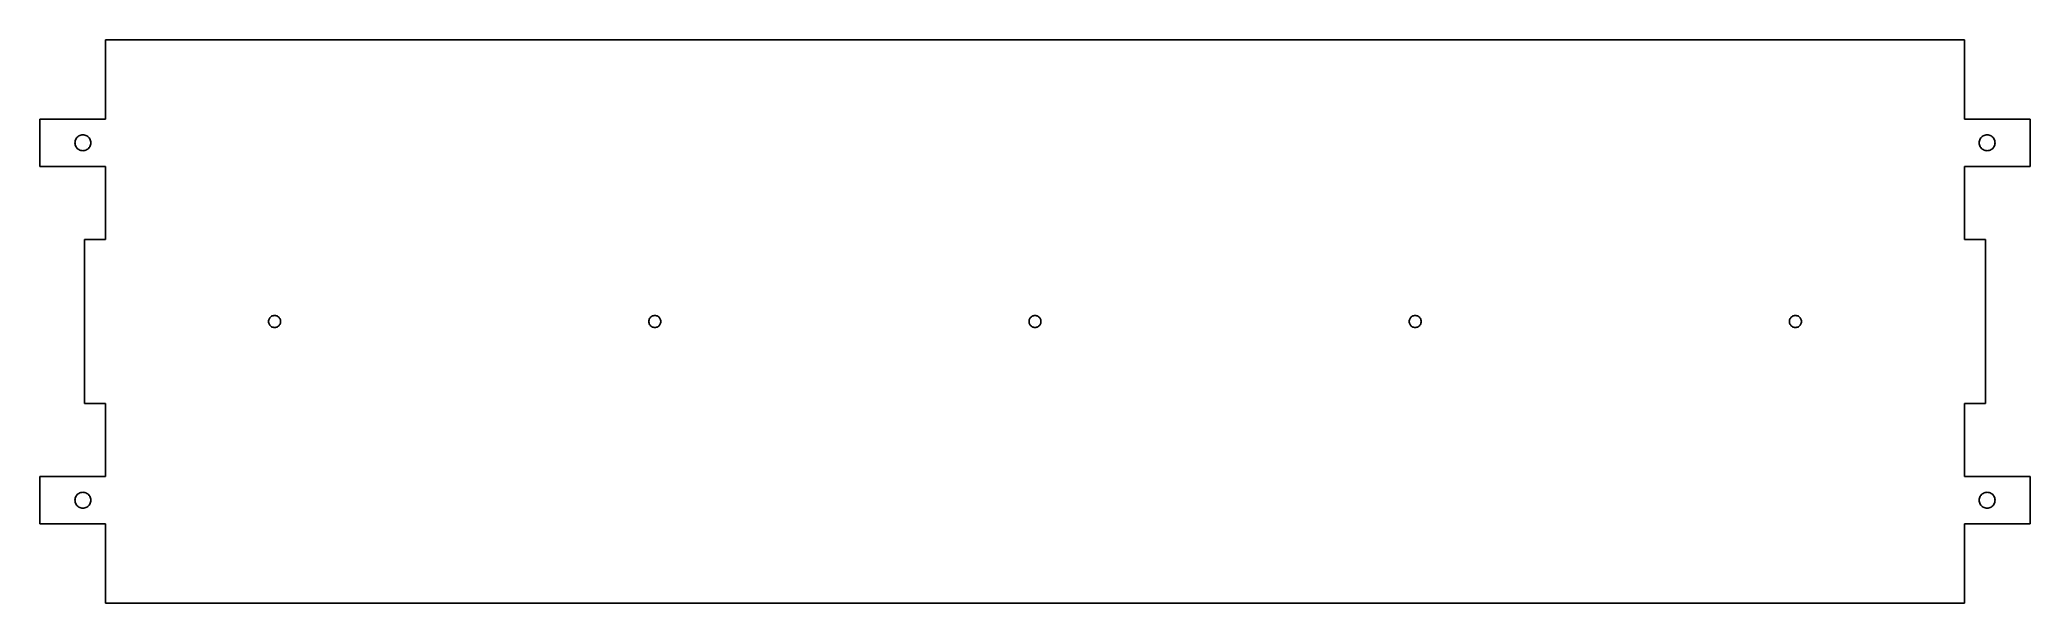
# Model space of a CAD drawing. Header units: metres. Extents: x -13 to 553, y 0 to 160.
import ezdxf

# ---------------------------------------------------------------- set-up
doc = ezdxf.new("R2010")
doc.units = ezdxf.units.M

msp = doc.modelspace()

# ---------------------------------------------------------------- linework, layer by layer
for p, q in [((534.62, 160.057), (6, 160.057)), ((6, 160.057), (6, 137.555)), ((534.62, 137.555), (534.62, 160.057)), ((6, 137.555), (-12.702, 137.555)), ((-12.702, 137.555), (-12.702, 124.055)), ((553.322, 137.555), (534.62, 137.555)), ((553.322, 124.055), (553.322, 137.555)), ((-2.70198, 130.805), (-2.68274, 131.099)), ((-2.68274, 130.511), (-2.70198, 130.805)), ((-2.68274, 131.099), (-2.62532, 131.387)), ((-2.62532, 130.223), (-2.68274, 130.511)), ((-2.62532, 131.387), (-2.53072, 131.666)), ((-2.53072, 129.944), (-2.62532, 130.223)), ((-2.53072, 131.666), (-2.40054, 131.93)), ((-2.40054, 131.93), (-2.23703, 132.175)), ((-2.23703, 132.175), (-2.04297, 132.396)), ((-2.04297, 132.396), (-1.8217, 132.59)), ((-1.8217, 132.59), (-1.57698, 132.754)), ((-1.57698, 132.754), (-1.31302, 132.884)), ((-1.31302, 132.884), (-1.03433, 132.978)), ((-1.03433, 132.978), (-0.745667, 133.036)), ((-0.745667, 133.036), (-0.451981, 133.055)), ((-0.451981, 133.055), (-0.158295, 133.036)), ((-0.158295, 133.036), (0.130341, 132.978)), ((0.130341, 132.978), (0.409042, 132.884)), ((0.409042, 132.884), (0.673004, 132.754)), ((0.673004, 132.754), (0.917709, 132.59)), ((0.917709, 132.59), (1.13899, 132.396)), ((1.13899, 132.396), (1.33305, 132.175)), ((1.33305, 132.175), (1.49655, 131.93)), ((1.49655, 131.93), (1.62672, 131.666)), ((1.62672, 131.666), (1.72133, 131.387)), ((1.72133, 130.223), (1.62672, 129.944)), ((1.72133, 131.387), (1.77875, 131.099)), ((1.77875, 130.511), (1.72133, 130.223)), ((1.77875, 131.099), (1.798, 130.805)), ((1.798, 130.805), (1.77875, 130.511)), ((538.822, 130.805), (538.841, 131.099)), ((538.841, 130.511), (538.822, 130.805)), ((538.841, 131.099), (538.899, 131.387)), ((538.899, 130.223), (538.841, 130.511)), ((538.899, 131.387), (538.993, 131.666)), ((538.993, 129.944), (538.899, 130.223)), ((538.993, 131.666), (539.123, 131.93)), ((539.123, 131.93), (539.287, 132.175)), ((539.287, 132.175), (539.481, 132.396)), ((539.481, 132.396), (539.702, 132.59)), ((539.702, 132.59), (539.947, 132.754)), ((539.947, 132.754), (540.211, 132.884)), ((540.211, 132.884), (540.49, 132.978)), ((540.49, 132.978), (540.778, 133.036)), ((540.778, 133.036), (541.072, 133.055)), ((541.072, 133.055), (541.366, 133.036)), ((541.366, 133.036), (541.654, 132.978)), ((541.654, 132.978), (541.933, 132.884)), ((541.933, 132.884), (542.197, 132.754)), ((542.197, 132.754), (542.442, 132.59)), ((542.442, 132.59), (542.663, 132.396)), ((542.663, 132.396), (542.857, 132.175)), ((542.857, 132.175), (543.021, 131.93)), ((543.021, 131.93), (543.151, 131.666)), ((543.151, 131.666), (543.245, 131.387)), ((543.245, 130.223), (543.151, 129.944)), ((543.245, 131.387), (543.303, 131.099)), ((543.303, 130.511), (543.245, 130.223)), ((543.303, 131.099), (543.322, 130.805)), ((543.322, 130.805), (543.303, 130.511)), ((-2.40054, 129.68), (-2.53072, 129.944)), ((-2.23703, 129.435), (-2.40054, 129.68)), ((-2.04297, 129.214), (-2.23703, 129.435)), ((-1.8217, 129.02), (-2.04297, 129.214)), ((-1.57698, 128.856), (-1.8217, 129.02)), ((-1.31302, 128.726), (-1.57698, 128.856)), ((-1.03433, 128.632), (-1.31302, 128.726)), ((-0.745667, 128.574), (-1.03433, 128.632)), ((-0.451981, 128.555), (-0.745667, 128.574)), ((-0.158295, 128.574), (-0.451981, 128.555)), ((0.130341, 128.632), (-0.158295, 128.574)), ((0.409042, 128.726), (0.130341, 128.632)), ((0.673004, 128.856), (0.409042, 128.726)), ((0.917709, 129.02), (0.673004, 128.856)), ((1.13899, 129.214), (0.917709, 129.02)), ((1.33305, 129.435), (1.13899, 129.214)), ((1.49655, 129.68), (1.33305, 129.435)), ((1.62672, 129.944), (1.49655, 129.68)), ((539.123, 129.68), (538.993, 129.944)), ((539.287, 129.435), (539.123, 129.68)), ((539.481, 129.214), (539.287, 129.435)), ((539.702, 129.02), (539.481, 129.214)), ((539.947, 128.856), (539.702, 129.02)), ((540.211, 128.726), (539.947, 128.856)), ((540.49, 128.632), (540.211, 128.726)), ((540.778, 128.574), (540.49, 128.632)), ((541.072, 128.555), (540.778, 128.574)), ((541.366, 128.574), (541.072, 128.555)), ((541.654, 128.632), (541.366, 128.574)), ((541.933, 128.726), (541.654, 128.632)), ((542.197, 128.856), (541.933, 128.726)), ((542.442, 129.02), (542.197, 128.856)), ((542.663, 129.214), (542.442, 129.02)), ((542.857, 129.435), (542.663, 129.214)), ((543.021, 129.68), (542.857, 129.435)), ((543.151, 129.944), (543.021, 129.68)), ((-12.702, 124.055), (6, 124.055)), ((6, 124.055), (6, 103.355)), ((534.62, 103.355), (534.62, 124.055)), ((534.62, 124.055), (553.322, 124.055)), ((6, 103.355), (0, 103.355)), ((0, 103.355), (0, 56.702)), ((540.62, 103.355), (534.62, 103.355)), ((540.62, 56.702), (540.62, 103.355)), ((52.362, 80.0285), (52.3765, 80.2504)), ((52.3765, 79.8066), (52.362, 80.0285)), ((52.3765, 80.2504), (52.4199, 80.4685)), ((52.4199, 79.5885), (52.3765, 79.8066)), ((52.4199, 80.4685), (52.4914, 80.6791)), ((52.4914, 79.3779), (52.4199, 79.5885)), ((52.4914, 80.6791), (52.5898, 80.8785)), ((52.5898, 79.1785), (52.4914, 79.3779)), ((52.5898, 80.8785), (52.7133, 81.0634)), ((52.7133, 81.0634), (52.8599, 81.2306)), ((52.8599, 81.2306), (53.0271, 81.3772)), ((53.0271, 81.3772), (53.212, 81.5007)), ((53.212, 81.5007), (53.4114, 81.5991)), ((53.4114, 81.5991), (53.622, 81.6706)), ((53.622, 81.6706), (53.8401, 81.714)), ((53.8401, 81.714), (54.062, 81.7285)), ((54.062, 81.7285), (54.2839, 81.714)), ((54.2839, 81.714), (54.502, 81.6706)), ((54.502, 81.6706), (54.7126, 81.5991)), ((54.7126, 81.5991), (54.912, 81.5007)), ((54.912, 81.5007), (55.0969, 81.3772)), ((55.0969, 81.3772), (55.2641, 81.2306)), ((55.2641, 81.2306), (55.4107, 81.0634)), ((55.4107, 81.0634), (55.5342, 80.8785)), ((55.5342, 80.8785), (55.6326, 80.6791)), ((55.6326, 79.3779), (55.5342, 79.1785)), ((55.6326, 80.6791), (55.7041, 80.4685)), ((55.7041, 79.5885), (55.6326, 79.3779)), ((55.7041, 80.4685), (55.7475, 80.2504)), ((55.7475, 79.8066), (55.7041, 79.5885)), ((55.7475, 80.2504), (55.762, 80.0285)), ((55.762, 80.0285), (55.7475, 79.8066)), ((160.486, 80.0285), (160.501, 80.2504)), ((160.501, 79.8066), (160.486, 80.0285)), ((160.501, 80.2504), (160.544, 80.4685)), ((160.544, 79.5885), (160.501, 79.8066)), ((160.544, 80.4685), (160.615, 80.6791)), ((160.615, 79.3779), (160.544, 79.5885)), ((160.615, 80.6791), (160.714, 80.8785)), ((160.714, 79.1785), (160.615, 79.3779)), ((160.714, 80.8785), (160.837, 81.0634)), ((160.837, 81.0634), (160.984, 81.2306)), ((160.984, 81.2306), (161.151, 81.3772)), ((161.151, 81.3772), (161.336, 81.5007)), ((161.336, 81.5007), (161.535, 81.5991)), ((161.535, 81.5991), (161.746, 81.6706)), ((161.746, 81.6706), (161.964, 81.714)), ((161.964, 81.714), (162.186, 81.7285)), ((162.186, 81.7285), (162.408, 81.714)), ((162.408, 81.714), (162.626, 81.6706)), ((162.626, 81.6706), (162.837, 81.5991)), ((162.837, 81.5991), (163.036, 81.5007)), ((163.036, 81.5007), (163.221, 81.3772)), ((163.221, 81.3772), (163.388, 81.2306)), ((163.388, 81.2306), (163.535, 81.0634)), ((163.535, 81.0634), (163.658, 80.8785)), ((163.658, 80.8785), (163.757, 80.6791)), ((163.757, 79.3779), (163.658, 79.1785)), ((163.757, 80.6791), (163.828, 80.4685)), ((163.828, 79.5885), (163.757, 79.3779)), ((163.828, 80.4685), (163.871, 80.2504)), ((163.871, 79.8066), (163.828, 79.5885)), ((163.871, 80.2504), (163.886, 80.0285)), ((163.886, 80.0285), (163.871, 79.8066)), ((268.61, 80.0285), (268.625, 80.2504)), ((268.625, 79.8066), (268.61, 80.0285)), ((268.625, 80.2504), (268.668, 80.4685)), ((268.668, 79.5885), (268.625, 79.8066)), ((268.668, 80.4685), (268.739, 80.6791)), ((268.739, 79.3779), (268.668, 79.5885)), ((268.739, 80.6791), (268.838, 80.8785)), ((268.838, 79.1785), (268.739, 79.3779)), ((268.838, 80.8785), (268.961, 81.0634)), ((268.961, 81.0634), (269.108, 81.2306)), ((269.108, 81.2306), (269.275, 81.3772)), ((269.275, 81.3772), (269.46, 81.5007)), ((269.46, 81.5007), (269.659, 81.5991)), ((269.659, 81.5991), (269.87, 81.6706)), ((269.87, 81.6706), (270.088, 81.714)), ((270.088, 81.714), (270.31, 81.7285)), ((270.31, 81.7285), (270.532, 81.714)), ((270.532, 81.714), (270.75, 81.6706)), ((270.75, 81.6706), (270.961, 81.5991)), ((270.961, 81.5991), (271.16, 81.5007)), ((271.16, 81.5007), (271.345, 81.3772)), ((271.345, 81.3772), (271.512, 81.2306)), ((271.512, 81.2306), (271.659, 81.0634)), ((271.659, 81.0634), (271.782, 80.8785)), ((271.782, 80.8785), (271.881, 80.6791)), ((271.881, 79.3779), (271.782, 79.1785)), ((271.881, 80.6791), (271.952, 80.4685)), ((271.952, 79.5885), (271.881, 79.3779)), ((271.952, 80.4685), (271.995, 80.2504)), ((271.995, 79.8066), (271.952, 79.5885)), ((271.995, 80.2504), (272.01, 80.0285)), ((272.01, 80.0285), (271.995, 79.8066)), ((376.734, 80.0285), (376.749, 80.2504)), ((376.749, 79.8066), (376.734, 80.0285)), ((376.749, 80.2504), (376.792, 80.4685)), ((376.792, 79.5885), (376.749, 79.8066)), ((376.792, 80.4685), (376.863, 80.6791)), ((376.863, 79.3779), (376.792, 79.5885)), ((376.863, 80.6791), (376.962, 80.8785)), ((376.962, 79.1785), (376.863, 79.3779)), ((376.962, 80.8785), (377.085, 81.0634)), ((377.085, 81.0634), (377.232, 81.2306)), ((377.232, 81.2306), (377.399, 81.3772)), ((377.399, 81.3772), (377.584, 81.5007)), ((377.584, 81.5007), (377.783, 81.5991)), ((377.783, 81.5991), (377.994, 81.6706)), ((377.994, 81.6706), (378.212, 81.714)), ((378.212, 81.714), (378.434, 81.7285)), ((378.434, 81.7285), (378.656, 81.714)), ((378.656, 81.714), (378.874, 81.6706)), ((378.874, 81.6706), (379.085, 81.5991)), ((379.085, 81.5991), (379.284, 81.5007)), ((379.284, 81.5007), (379.469, 81.3772)), ((379.469, 81.3772), (379.636, 81.2306)), ((379.636, 81.2306), (379.783, 81.0634)), ((379.783, 81.0634), (379.906, 80.8785)), ((379.906, 80.8785), (380.005, 80.6791)), ((380.005, 79.3779), (379.906, 79.1785)), ((380.005, 80.6791), (380.076, 80.4685)), ((380.076, 79.5885), (380.005, 79.3779)), ((380.076, 80.4685), (380.119, 80.2504)), ((380.119, 79.8066), (380.076, 79.5885)), ((380.119, 80.2504), (380.134, 80.0285)), ((380.134, 80.0285), (380.119, 79.8066)), ((484.858, 80.0285), (484.873, 80.2504)), ((484.873, 79.8066), (484.858, 80.0285)), ((484.873, 80.2504), (484.916, 80.4685)), ((484.916, 79.5885), (484.873, 79.8066)), ((484.916, 80.4685), (484.987, 80.6791)), ((484.987, 79.3779), (484.916, 79.5885)), ((484.987, 80.6791), (485.086, 80.8785)), ((485.086, 79.1785), (484.987, 79.3779)), ((485.086, 80.8785), (485.209, 81.0634)), ((485.209, 81.0634), (485.356, 81.2306)), ((485.356, 81.2306), (485.523, 81.3772)), ((485.523, 81.3772), (485.708, 81.5007)), ((485.708, 81.5007), (485.907, 81.5991)), ((485.907, 81.5991), (486.118, 81.6706)), ((486.118, 81.6706), (486.336, 81.714)), ((486.336, 81.714), (486.558, 81.7285)), ((486.558, 81.7285), (486.78, 81.714)), ((486.78, 81.714), (486.998, 81.6706)), ((486.998, 81.6706), (487.209, 81.5991)), ((487.209, 81.5991), (487.408, 81.5007)), ((487.408, 81.5007), (487.593, 81.3772)), ((487.593, 81.3772), (487.76, 81.2306)), ((487.76, 81.2306), (487.907, 81.0634)), ((487.907, 81.0634), (488.03, 80.8785)), ((488.03, 80.8785), (488.129, 80.6791)), ((488.129, 79.3779), (488.03, 79.1785)), ((488.129, 80.6791), (488.2, 80.4685)), ((488.2, 79.5885), (488.129, 79.3779)), ((488.2, 80.4685), (488.243, 80.2504)), ((488.243, 79.8066), (488.2, 79.5885)), ((488.243, 80.2504), (488.258, 80.0285)), ((488.258, 80.0285), (488.243, 79.8066)), ((52.7133, 78.9936), (52.5898, 79.1785)), ((52.8599, 78.8264), (52.7133, 78.9936)), ((53.0271, 78.6798), (52.8599, 78.8264)), ((53.212, 78.5563), (53.0271, 78.6798)), ((53.4114, 78.4579), (53.212, 78.5563)), ((53.622, 78.3864), (53.4114, 78.4579)), ((53.8401, 78.343), (53.622, 78.3864)), ((54.062, 78.3285), (53.8401, 78.343)), ((54.2839, 78.343), (54.062, 78.3285)), ((54.502, 78.3864), (54.2839, 78.343)), ((54.7126, 78.4579), (54.502, 78.3864)), ((54.912, 78.5563), (54.7126, 78.4579)), ((55.0969, 78.6798), (54.912, 78.5563)), ((55.2641, 78.8264), (55.0969, 78.6798)), ((55.4107, 78.9936), (55.2641, 78.8264)), ((55.5342, 79.1785), (55.4107, 78.9936)), ((160.837, 78.9936), (160.714, 79.1785)), ((160.984, 78.8264), (160.837, 78.9936)), ((161.151, 78.6798), (160.984, 78.8264)), ((161.336, 78.5563), (161.151, 78.6798)), ((161.535, 78.4579), (161.336, 78.5563)), ((161.746, 78.3864), (161.535, 78.4579)), ((161.964, 78.343), (161.746, 78.3864)), ((162.186, 78.3285), (161.964, 78.343)), ((162.408, 78.343), (162.186, 78.3285)), ((162.626, 78.3864), (162.408, 78.343)), ((162.837, 78.4579), (162.626, 78.3864)), ((163.036, 78.5563), (162.837, 78.4579)), ((163.221, 78.6798), (163.036, 78.5563)), ((163.388, 78.8264), (163.221, 78.6798)), ((163.535, 78.9936), (163.388, 78.8264)), ((163.658, 79.1785), (163.535, 78.9936)), ((268.961, 78.9936), (268.838, 79.1785)), ((269.108, 78.8264), (268.961, 78.9936)), ((269.275, 78.6798), (269.108, 78.8264)), ((269.46, 78.5563), (269.275, 78.6798)), ((269.659, 78.4579), (269.46, 78.5563)), ((269.87, 78.3864), (269.659, 78.4579)), ((270.088, 78.343), (269.87, 78.3864)), ((270.31, 78.3285), (270.088, 78.343)), ((270.532, 78.343), (270.31, 78.3285)), ((270.75, 78.3864), (270.532, 78.343)), ((270.961, 78.4579), (270.75, 78.3864)), ((271.16, 78.5563), (270.961, 78.4579)), ((271.345, 78.6798), (271.16, 78.5563)), ((271.512, 78.8264), (271.345, 78.6798)), ((271.659, 78.9936), (271.512, 78.8264)), ((271.782, 79.1785), (271.659, 78.9936)), ((377.085, 78.9936), (376.962, 79.1785)), ((377.232, 78.8264), (377.085, 78.9936)), ((377.399, 78.6798), (377.232, 78.8264)), ((377.584, 78.5563), (377.399, 78.6798)), ((377.783, 78.4579), (377.584, 78.5563)), ((377.994, 78.3864), (377.783, 78.4579)), ((378.212, 78.343), (377.994, 78.3864)), ((378.434, 78.3285), (378.212, 78.343)), ((378.656, 78.343), (378.434, 78.3285)), ((378.874, 78.3864), (378.656, 78.343)), ((379.085, 78.4579), (378.874, 78.3864)), ((379.284, 78.5563), (379.085, 78.4579)), ((379.469, 78.6798), (379.284, 78.5563)), ((379.636, 78.8264), (379.469, 78.6798)), ((379.783, 78.9936), (379.636, 78.8264)), ((379.906, 79.1785), (379.783, 78.9936)), ((485.209, 78.9936), (485.086, 79.1785)), ((485.356, 78.8264), (485.209, 78.9936)), ((485.523, 78.6798), (485.356, 78.8264)), ((485.708, 78.5563), (485.523, 78.6798)), ((485.907, 78.4579), (485.708, 78.5563)), ((486.118, 78.3864), (485.907, 78.4579)), ((486.336, 78.343), (486.118, 78.3864)), ((486.558, 78.3285), (486.336, 78.343)), ((486.78, 78.343), (486.558, 78.3285)), ((486.998, 78.3864), (486.78, 78.343)), ((487.209, 78.4579), (486.998, 78.3864)), ((487.408, 78.5563), (487.209, 78.4579)), ((487.593, 78.6798), (487.408, 78.5563)), ((487.76, 78.8264), (487.593, 78.6798)), ((487.907, 78.9936), (487.76, 78.8264)), ((488.03, 79.1785), (487.907, 78.9936)), ((0, 56.702), (6, 56.702)), ((6, 56.702), (6, 36.002)), ((534.62, 36.002), (534.62, 56.702)), ((534.62, 56.702), (540.62, 56.702)), ((6, 36.002), (-12.702, 36.002)), ((-12.702, 36.002), (-12.702, 22.502)), ((553.322, 36.002), (534.62, 36.002)), ((553.322, 22.502), (553.322, 36.002)), ((-2.70198, 29.252), (-2.68274, 29.5457)), ((-2.68274, 28.9583), (-2.70198, 29.252)), ((-2.68274, 29.5457), (-2.62532, 29.8343)), ((-2.62532, 28.6696), (-2.68274, 28.9583)), ((-2.62532, 29.8343), (-2.53072, 30.113)), ((-2.53072, 28.3909), (-2.62532, 28.6696)), ((-2.53072, 30.113), (-2.40054, 30.377)), ((-2.40054, 28.127), (-2.53072, 28.3909)), ((-2.40054, 30.377), (-2.23703, 30.6217)), ((-2.23703, 30.6217), (-2.04297, 30.843)), ((-2.04297, 30.843), (-1.8217, 31.037)), ((-1.8217, 31.037), (-1.57698, 31.2005)), ((-1.57698, 31.2005), (-1.31302, 31.3307)), ((-1.31302, 31.3307), (-1.03433, 31.4253)), ((-1.03433, 31.4253), (-0.745667, 31.4827)), ((-0.745667, 31.4827), (-0.451981, 31.502)), ((-0.451981, 31.502), (-0.158295, 31.4827)), ((-0.158295, 31.4827), (0.130341, 31.4253)), ((0.130341, 31.4253), (0.409042, 31.3307)), ((0.409042, 31.3307), (0.673004, 31.2005)), ((0.673004, 31.2005), (0.917709, 31.037)), ((0.917709, 31.037), (1.13899, 30.843)), ((1.13899, 30.843), (1.33305, 30.6217)), ((1.33305, 30.6217), (1.49655, 30.377)), ((1.49655, 30.377), (1.62672, 30.113)), ((1.62672, 28.3909), (1.49655, 28.127)), ((1.62672, 30.113), (1.72133, 29.8343)), ((1.72133, 28.6696), (1.62672, 28.3909)), ((1.72133, 29.8343), (1.77875, 29.5457)), ((1.77875, 28.9583), (1.72133, 28.6696)), ((1.77875, 29.5457), (1.798, 29.252)), ((1.798, 29.252), (1.77875, 28.9583)), ((538.822, 29.252), (538.841, 29.5457)), ((538.841, 28.9583), (538.822, 29.252)), ((538.841, 29.5457), (538.899, 29.8343)), ((538.899, 28.6696), (538.841, 28.9583)), ((538.899, 29.8343), (538.993, 30.113)), ((538.993, 28.3909), (538.899, 28.6696)), ((538.993, 30.113), (539.123, 30.377)), ((539.123, 28.127), (538.993, 28.3909)), ((539.123, 30.377), (539.287, 30.6217)), ((539.287, 30.6217), (539.481, 30.843)), ((539.481, 30.843), (539.702, 31.037)), ((539.702, 31.037), (539.947, 31.2005)), ((539.947, 31.2005), (540.211, 31.3307)), ((540.211, 31.3307), (540.49, 31.4253)), ((540.49, 31.4253), (540.778, 31.4827)), ((540.778, 31.4827), (541.072, 31.502)), ((541.072, 31.502), (541.366, 31.4827)), ((541.366, 31.4827), (541.654, 31.4253)), ((541.654, 31.4253), (541.933, 31.3307)), ((541.933, 31.3307), (542.197, 31.2005)), ((542.197, 31.2005), (542.442, 31.037)), ((542.442, 31.037), (542.663, 30.843)), ((542.663, 30.843), (542.857, 30.6217)), ((542.857, 30.6217), (543.021, 30.377)), ((543.021, 30.377), (543.151, 30.113)), ((543.151, 28.3909), (543.021, 28.127)), ((543.151, 30.113), (543.245, 29.8343)), ((543.245, 28.6696), (543.151, 28.3909)), ((543.245, 29.8343), (543.303, 29.5457)), ((543.303, 28.9583), (543.245, 28.6696)), ((543.303, 29.5457), (543.322, 29.252)), ((543.322, 29.252), (543.303, 28.9583)), ((-2.23703, 27.8823), (-2.40054, 28.127)), ((-2.04297, 27.661), (-2.23703, 27.8823)), ((-1.8217, 27.4669), (-2.04297, 27.661)), ((-1.57698, 27.3034), (-1.8217, 27.4669)), ((-1.31302, 27.1732), (-1.57698, 27.3034)), ((-1.03433, 27.0786), (-1.31302, 27.1732)), ((-0.745667, 27.0212), (-1.03433, 27.0786)), ((-0.451981, 27.002), (-0.745667, 27.0212)), ((-0.158295, 27.0212), (-0.451981, 27.002)), ((0.130341, 27.0786), (-0.158295, 27.0212)), ((0.409042, 27.1732), (0.130341, 27.0786)), ((0.673004, 27.3034), (0.409042, 27.1732)), ((0.917709, 27.4669), (0.673004, 27.3034)), ((1.13899, 27.661), (0.917709, 27.4669)), ((1.33305, 27.8823), (1.13899, 27.661)), ((1.49655, 28.127), (1.33305, 27.8823)), ((539.287, 27.8823), (539.123, 28.127)), ((539.481, 27.661), (539.287, 27.8823)), ((539.702, 27.4669), (539.481, 27.661)), ((539.947, 27.3034), (539.702, 27.4669)), ((540.211, 27.1732), (539.947, 27.3034)), ((540.49, 27.0786), (540.211, 27.1732)), ((540.778, 27.0212), (540.49, 27.0786)), ((541.072, 27.002), (540.778, 27.0212)), ((541.366, 27.0212), (541.072, 27.002)), ((541.654, 27.0786), (541.366, 27.0212)), ((541.933, 27.1732), (541.654, 27.0786)), ((542.197, 27.3034), (541.933, 27.1732)), ((542.442, 27.4669), (542.197, 27.3034)), ((542.663, 27.661), (542.442, 27.4669)), ((542.857, 27.8823), (542.663, 27.661)), ((543.021, 28.127), (542.857, 27.8823)), ((-12.702, 22.502), (6, 22.502)), ((6, 22.502), (6, 0)), ((534.62, 22.502), (553.322, 22.502)), ((534.62, 0), (534.62, 22.502)), ((6, 0), (534.62, 0))]:
    msp.add_line(p, q)

doc.saveas('drawing.dxf')
